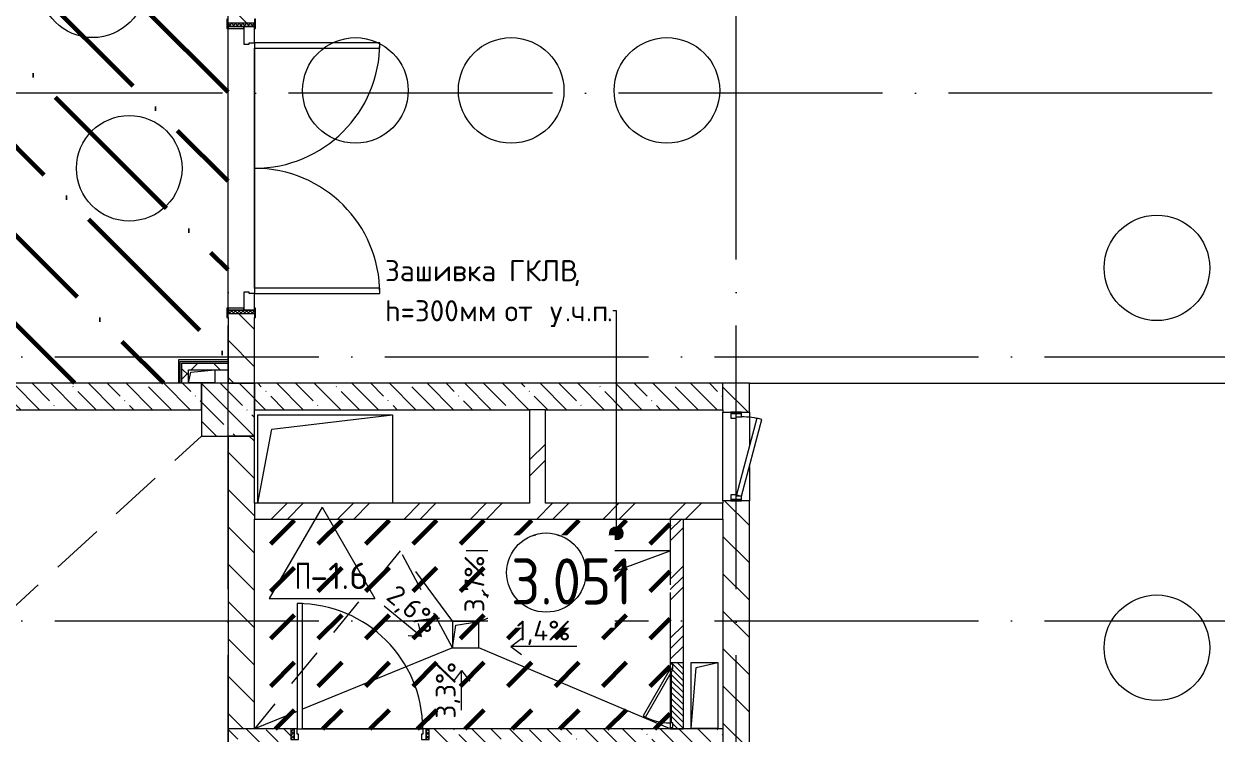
# Model space of a CAD drawing. Header units: millimetres. Extents: x -68946 to 288321, y -402657 to 324925.
# Drawn here: x 163006 to 172047, y -215891 to -210506 of the extents above; entities that cross this region are included whole.
import ezdxf

# ---------------------------------------------------------------- set-up
doc = ezdxf.new("R2010")
doc.units = ezdxf.units.MM
for name, pattern in [('ADSK_Линия сетки', [2500, 2000, -250, 0, -250]), ('ADSK_Невидимые', [500, 300, -200]), ('Штриховая', [600, 400, -200])]:
    doc.linetypes.add(name, pattern=pattern)
for name, color, linetype, lineweight in [('3.4) ПТ-2.15    4 вып', 200, 'Continuous', 60), ('4.3.1) Обесп. пов.-ти ЧНП-8', 152, 'Continuous', 60), ('A-AREA-____-IDEN', 250, 'Continuous', 9), ('A-DETL-____-HDLN', 90, 'ADSK_Невидимые', 9), ('A-DETL-____-OTLN', 250, 'Continuous', 5), ('A-DETL-GENF-OTLN', 250, 'Continuous', 5), ('A-DOOR-____-IDEN', 31, 'Continuous', 9), ('A-DOOR-____-MCUT', 250, 'Continuous', 5), ('A-DOOR-____-OTLN', 250, 'Continuous', 5), ('A-DOOR-FRAM-MCUT', 31, 'Continuous', 5), ('A-DOOR-FRAM-OTLN', 31, 'Continuous', 5), ('A-FLOR-____-IDEN', 11, 'Continuous', 9), ('A-FLOR-____-OTLN', 192, 'Continuous', 9), ('A-GENM-____-MCUT', 250, 'Continuous', 25), ('A-GENM-____-OTLN', 250, 'Continuous', 9), ('A-GLAZ-____-OTLN', 250, 'Continuous', 5), ('A-WALL-____-MCUT', 250, 'Continuous', 13), ('A-WALL-____-PATT', 250, 'Continuous', 13), ('A-WALL-FNSH-MCUT', 250, 'Continuous', 13), ('G-____-____-DIMS', 250, 'Continuous', 9), ('G-____-____-TEXT', 250, 'Continuous', 9), ('I-WALL-____-OTLN', 250, 'Continuous', 9), ('S-COLS-____-MCUT', 250, 'Continuous', 25), ('S-COLS-____-OTLN', 250, 'Continuous', 9), ('S-GRID-____-OTLN', 250, 'Continuous', 9)]:
    doc.layers.add(name, color=color, linetype=linetype, lineweight=lineweight)
doc.styles.add('ISOCPEUR_1', font='isocpeur.ttf', dxfattribs={"width": 0.9, "height": 250})
doc.styles.add('ISOCPEUR_2', font='isocpeur.ttf', dxfattribs={"height": 160})
doc.styles.add('ISOCPEUR_3', font='isocpeur.ttf', dxfattribs={"height": 250})
doc.styles.add('ISOCPEUR_5', font='isocpeur.ttf', dxfattribs={"height": 8})
pattern_1 = [(135, (28052.9, -258555.93), (-141.42136, -141.42136), [])]
pattern_2 = [(45, (28052.9, -258555.93), (-251.4472, 251.4472), []), (45, (28052.9, -258174.93), (-251.4472, 251.4472), [])]
pattern_3 = [(135, (28052.9, -258555.93), (-142.5612, -142.5612), []), (135, (28195.47, -258555.93), (-142.5612, -142.5612), [252.016, -50.403, 3.353, -47.05])]
pattern_4 = [(45, (28052.9, -258555.93), (-141.42136, 141.42136), []), (135, (28052.9, -258555.93), (-141.42136, -141.42136), [])]

# ---------------------------------------------------------------- blocks, each defined once
blk = doc.blocks.new('Дверь_СКБ_2Ст_Внутренняя1 - Н_ВВ-10_2_2200x2600h_Фрамуга сверху 2 EIW 15-42979487-АР1_Маркировочный план 3 этажа секция 2_3')
at = {"layer": 'A-DOOR-____-OTLN'}
h = blk.add_hatch(dxfattribs=at)
h.set_pattern_fill('FP_12', color=256, style=0, pattern_type=2)
h.set_pattern_definition([(135, (1201.41, 164.685), (-14.1421, -14.1421), []), (225, (1201.41, 164.685), (14.1421, -14.1421), [])])
h.paths.add_polyline_path([(1112.5, -100), (1112.5, 100), (1087.5, 100), (1087.5, -100)])
at = {"layer": 'A-DOOR-FRAM-OTLN'}
h = blk.add_hatch(dxfattribs=at)
h.set_pattern_fill('FP_13', color=256, style=0, pattern_type=2)
h.set_pattern_definition([(45, (-921.384, 164.685), (-14.1421, 14.1421), []), (135, (-921.384, 164.685), (-14.1421, -14.1421), [])])
h.paths.add_polyline_path([(-1062.5, 93.9), (-1062.5, 100), (-1087.5, 100), (-1087.5, -100), (-1062.5, -100), (-1062.5, 60)])
at = {"layer": 'A-DOOR-____-MCUT'}
for p, q in [((-937.5, 1050), (-937.5, 100)), ((-897.5, 1050), (-937.5, 1050)), ((-897.5, 100), (-897.5, 1050)), ((962.5, 1050), (922.5, 1050)), ((922.5, 1050), (922.5, 100)), ((962.5, 100), (962.5, 1050)), ((-937.5, 100), (-897.5, 100)), ((922.5, 100), (962.5, 100))]:
    blk.add_line(p, q, dxfattribs=at)
at = {"layer": 'A-DOOR-____-OTLN'}
for centre, start, end in [((-937.5, 100), 0, 90), ((962.5, 100), 90, 180)]:
    blk.add_arc(centre, 950, start, end, dxfattribs=at)
at = {"layer": 'A-DOOR-FRAM-MCUT'}
for p, q in [((-1047.5, 108), (-1117.5, 108)), ((-1117.5, 108), (-1117.5, 100)), ((-1117.5, 100), (-1047.5, 100)), ((-1062.5, 100), (-1087.5, 100)), ((-1087.5, 100), (-1087.5, -100)), ((-937.5, 100), (-1062.5, 100)), ((-1062.5, 100), (-1062.5, 20)), ((-1062.5, -100), (-1062.5, 100)), ((-1047.5, 100), (-1062.5, 100)), ((-1062.5, 100), (-1062.5, 99)), ((-1062.5, 99), (-1047.5, 99)), ((-1047.5, 100), (-1047.5, 108)), ((-1047.5, 99), (-1047.5, 100)), ((-937.5, 60), (-937.5, 100)), ((962.5, 100), (962.5, 60)), ((1087.5, 100), (962.5, 100)), ((1142.5, 108), (1072.5, 108)), ((1072.5, 108), (1072.5, 100)), ((1087.5, 100), (1072.5, 100)), ((1072.5, 100), (1072.5, 99)), ((1072.5, 100), (1142.5, 100)), ((1072.5, 99), (1087.5, 99)), ((1087.5, 20), (1087.5, 100)), ((1112.5, 100), (1087.5, 100)), ((1087.5, 100), (1087.5, -100)), ((1087.5, 99), (1087.5, 100)), ((1112.5, -100), (1112.5, 100)), ((1142.5, 100), (1142.5, 108)), ((-1062.5, 20), (-927.5, 20)), ((-1047.5, 20), (-1062.5, 20)), ((-1062.5, 20), (-1062.5, -100)), ((-1047.5, -100), (-1047.5, 20)), ((-927.5, 60), (-937.5, 60)), ((-927.5, 20), (-927.5, 60)), ((962.5, 60), (952.5, 60)), ((952.5, 60), (952.5, 20)), ((952.5, 20), (1087.5, 20)), ((1087.5, 20), (1072.5, 20)), ((1072.5, 20), (1072.5, -100)), ((1087.5, -100), (1087.5, 20)), ((-1047.5, -100), (-1117.5, -100)), ((-1117.5, -100), (-1117.5, -108)), ((-1117.5, -108), (-1047.5, -108)), ((-1087.5, -100), (-1062.5, -100)), ((-1062.5, -100), (-1047.5, -100)), ((-1047.5, -108), (-1047.5, -100)), ((1072.5, -100), (1087.5, -100)), ((1142.5, -100), (1072.5, -100)), ((1072.5, -100), (1072.5, -108)), ((1072.5, -108), (1142.5, -108)), ((1087.5, -100), (1112.5, -100)), ((1142.5, -108), (1142.5, -100))]:
    blk.add_line(p, q, dxfattribs=at)
blk = doc.blocks.new('Дверь_СКБ_1Ст - Д-19п_1050x2100h_С_У персонала_ ПУИ-39094330-АР1_Маркировочный план 3 этажа секция 2_3')
at = {"layer": 'A-DOOR-____-OTLN'}
h = blk.add_hatch(dxfattribs=at)
h.set_pattern_fill('FP_36', color=256, style=0, pattern_type=2)
h.set_pattern_definition([(135, (1776.41, 164.685), (-14.14214, -14.14214), []), (225, (1776.41, 164.685), (14.14214, -14.14214), [])])
h.paths.add_polyline_path([(512.5, 20), (537.5, 20), (537.5, 100), (512.5, 100)])
at = {"layer": 'A-DOOR-FRAM-OTLN'}
h = blk.add_hatch(dxfattribs=at)
h.set_pattern_fill('FP_37', color=256, style=0, pattern_type=2)
h.set_pattern_definition([(45, (-346.384, 164.685), (-14.1421, 14.1421), []), (135, (-346.384, 164.685), (-14.1421, -14.1421), [])])
h.paths.add_polyline_path([(-512.5, 20), (-487.5, 20), (-487.5, 100), (-512.5, 100)])
at = {"layer": 'A-DOOR-____-MCUT'}
for p, q in [((-462.5, 1050), (-462.5, 100)), ((-422.5, 1050), (-462.5, 1050)), ((-422.5, 100), (-422.5, 1050)), ((-462.5, 100), (-422.5, 100))]:
    blk.add_line(p, q, dxfattribs=at)
at = {"layer": 'A-DOOR-____-OTLN'}
blk.add_arc((-462.5, 100), 950, 360, 90, dxfattribs=at)
at = {"layer": 'A-DOOR-FRAM-MCUT'}
for p, q in [((-487.5, 100), (-512.5, 100)), ((-512.5, 100), (-512.5, 20)), ((-462.5, 100), (-487.5, 100)), ((-487.5, 100), (-487.5, 20)), ((-487.5, 20), (-487.5, 100)), ((-462.5, 60), (-462.5, 100)), ((487.5, 100), (487.5, 60)), ((512.5, 100), (487.5, 100)), ((512.5, 20), (512.5, 100)), ((537.5, 100), (512.5, 100)), ((512.5, 100), (512.5, 20)), ((537.5, 20), (537.5, 100)), ((-512.5, 20), (-487.5, 20)), ((-487.5, 20), (-452.5, 20)), ((-452.5, 60), (-462.5, 60)), ((-452.5, 20), (-452.5, 60)), ((487.5, 60), (477.5, 60)), ((477.5, 60), (477.5, 20)), ((477.5, 20), (512.5, 20)), ((512.5, 20), (537.5, 20))]:
    blk.add_line(p, q, dxfattribs=at)
blk = doc.blocks.new('_Wn_-As_OpeningMEP_floor__Rectangular - _Wn_-As_OpeningMEP_floor__Rectangular-37748893-АР1_Маркировочный план 3 этажа секция 2_3')
at = {"layer": 'A-DETL-GENF-OTLN', "lineweight": 5}
for p, q in [((-402, 277), (510, 385)), ((-510, -285), (-402, 277))]:
    blk.add_line(p, q, dxfattribs=at)
blk = doc.blocks.new('_Wn_-As_OpeningMEP_floor__Rectangular - _Wn_-As_OpeningMEP_floor__Rectangular-35307840-АР1_Маркировочный план 3 этажа секция 2_3')
at = {"layer": 'A-DETL-GENF-OTLN', "lineweight": 5}
for p, q in [((-82.3, 82.3), (100, 100)), ((-100, 0), (-82.3, 82.3))]:
    blk.add_line(p, q, dxfattribs=at)
blk = doc.blocks.new('_Wn_-As_OpeningMEP_floor__Rectangular - _Wn_-As_OpeningMEP_floor__Rectangular-32466846-АР1_Маркировочный план 3 этажа секция 2_3')
at = {"layer": 'A-DETL-GENF-OTLN', "lineweight": 5}
for p, q in [((-62.2, 262.2), (100, 300)), ((-100, -200), (-62.2, 262.2))]:
    blk.add_line(p, q, dxfattribs=at)
blk = doc.blocks.new('_Wn_-As_OpeningMEP_floor__Rectangular - _Wn_-As_OpeningMEP_floor__Rectangular-32466825-АР1_Маркировочный план 3 этажа секция 2_3')
at = {"layer": 'A-DETL-GENF-OTLN', "lineweight": 5}
for p, q in [((-100, -50), (-73.2, 123.2)), ((-73.2, 123.2), (100, 150))]:
    blk.add_line(p, q, dxfattribs=at)
blk = doc.blocks.new('Дверь_СКБ_1Ст_Внутренняя1 - Н_Д-7л_670x1875h_Технический шкаф ЭОМ и СС-42409385-АР1_Маркировочный план 3 этажа секция 2_3')
at = {"layer": 'A-DOOR-____-OTLN'}
h = blk.add_hatch(dxfattribs=at)
h.set_pattern_fill('FP_145', color=256, style=0, pattern_type=2)
h.set_pattern_definition([(135, (1951.41, 164.685), (-14.14214, -14.14214), []), (225, (1951.41, 164.685), (14.14214, -14.14214), [])])
h.paths.add_polyline_path([(347.5, -40), (347.5, 40), (337.5, 40), (337.5, -40)])
at = {"layer": 'A-DOOR-FRAM-OTLN'}
h = blk.add_hatch(dxfattribs=at)
h.set_pattern_fill('FP_146', color=256, style=0, pattern_type=2)
h.set_pattern_definition([(45, (-171.384, 164.685), (-14.1421, 14.1421), []), (135, (-171.384, 164.685), (-14.1421, -14.1421), [])])
h.paths.add_polyline_path([(-312.5, -40), (-312.5, 40), (-322.5, 40), (-322.5, -40)])
at = {"layer": 'A-DOOR-____-MCUT'}
for p, q in [((-267.1, 195.3), (-277.4, 156.7)), ((312.5, 40), (-267.1, 195.3)), ((-277.4, 156.7), (302.1, 1.4)), ((302.1, 1.4), (312.5, 40))]:
    blk.add_line(p, q, dxfattribs=at)
at = {"layer": 'A-DOOR-____-OTLN'}
blk.add_arc((312.5, 40), 600, 165, 180, dxfattribs=at)
at = {"layer": 'A-DOOR-FRAM-MCUT'}
for p, q in [((-312.5, 40), (-322.5, 40)), ((-322.5, 40), (-322.5, -40)), ((-287.5, 40), (-312.5, 40)), ((-312.5, 40), (-312.5, -40)), ((-312.5, -40), (-312.5, 40)), ((-287.5, 0), (-287.5, 40)), ((-277.5, 0), (-287.5, 0)), ((-277.5, -40), (-277.5, 0)), ((312.5, 0), (302.5, 0)), ((302.5, 0), (302.5, -40)), ((312.5, 40), (312.5, 0)), ((337.5, 40), (312.5, 40)), ((337.5, -40), (337.5, 40)), ((347.5, 40), (337.5, 40)), ((337.5, 40), (337.5, -40)), ((347.5, -40), (347.5, 40)), ((-322.5, -40), (-312.5, -40)), ((-312.5, -40), (-277.5, -40)), ((302.5, -40), (337.5, -40)), ((337.5, -40), (347.5, -40))]:
    blk.add_line(p, q, dxfattribs=at)
blk = doc.blocks.new('АР_Люк - ЛРС_ВК_500х400_наружный_NCS S 1000-N-V203-АР1_Маркировочный план 3 этажа секция 2_3')
at = {"layer": 'A-DOOR-____-OTLN'}
h = blk.add_hatch(dxfattribs=at)
h.set_pattern_fill('FP_144', color=256, style=0, pattern_type=2)
h.set_pattern_definition([(45, (125, 0), (-22.6274, 22.6274), [])])
h.paths.add_polyline_path([(-125, 43), (-125, -50), (375, -50), (375, 50), (365, 50), (365, 30), (330, 30), (330, 50), (320, 32.7), (290, 50), (-125, 50)])
h.paths.add_polyline_path([(-115, 40), (-80, 40), (-80, 30), (-115, 30)])
h.paths.add_polyline_path([(-90, 43), (-80, 43), (-80, 41)])
h.paths.add_polyline_path([(-115, 43), (-115, 48), (-90, 43)])
at = {"layer": 'A-DETL-GENF-OTLN', "lineweight": 5}
for p, q in [((375, 50), (-125, 50)), ((-125, 50), (-125, -50)), ((375, -50), (375, 50)), ((-125, -50), (375, -50))]:
    blk.add_line(p, q, dxfattribs=at)
at = {"layer": 'A-DOOR-____-MCUT', "lineweight": 5}
for p, q in [((-25.1, 255), (-35.1, 237.7)), ((-35.1, 237.7), (320, 32.7)), ((330, 50), (-25.1, 255)), ((-80, 50), (-115, 50)), ((-115, 50), (-115, 30)), ((-115, 30), (-80, 30)), ((-80, 30), (-80, 50)), ((320, 32.7), (330, 50)), ((365, 50), (330, 50)), ((330, 50), (330, 30)), ((330, 30), (365, 30)), ((365, 30), (365, 50))]:
    blk.add_line(p, q, dxfattribs=at)
blk.add_arc((330, 50), 410, 150, 180, dxfattribs=at)
at = {"layer": 'A-DOOR-____-OTLN'}
blk.add_line((330, 50), (-25.1, 255), dxfattribs=at)
blk = doc.blocks.new('ASML_АР_Отделка Люка - ВО Отделка люков_Грунтовка 0_Шпатлевка 0_Окраска 0_0-42722003-АР1_Маркировочный план 3 этажа секция 2_3')
at = {"layer": 'A-GENM-____-MCUT', "lineweight": 5}
for p, q in [((-240, 3), (-250, 3)), ((-250, 3), (-250, 0)), ((177.1, 3), (-205, 3)), ((205, 3), (201, 3)), ((250, 3), (240, 3)), ((250, 0), (250, 3)), ((-250, 0), (-240, 0)), ((-205, 0), (182.3, 0)), ((199.2, 0), (205, 0)), ((240, 0), (250, 0))]:
    blk.add_line(p, q, dxfattribs=at)
blk = doc.blocks.new('AAR_СКБ_Марка_Помещения_мал - Номер-28977439-АР1_Маркировочный план 3 этажа секция 2_3')
at = {"layer": 'A-AREA-____-IDEN'}
blk.add_circle((-0.028, 0), 3, dxfattribs=at)
blk = doc.blocks.new('AAR_СКБ_Марка_Перекрытия - Марка пола-17325028-АР1_Маркировочный план 3 этажа секция 2_3')
at = {"layer": 'A-FLOR-____-IDEN'}
for p, q in [((0, 6.932), (-4.002, 0)), ((0, 6.932), (4.002, 0)), ((-4.002, 0), (4.002, 0))]:
    blk.add_line(p, q, dxfattribs=at)
blk = doc.blocks.new('ADSK_Марка_Дверь - Типоразмер_ADSK_Марка-30565456-АР1_Маркировочный план 3 этажа секция 2_3')
at = {"layer": 'A-DOOR-____-IDEN'}
blk.add_circle((0, 0), 4, dxfattribs=at)

msp = doc.modelspace()

# ---------------------------------------------------------------- hatches: boundary and pattern name
at = {"layer": '3.4) ПТ-2.15    4 вып'}
h = msp.add_hatch(dxfattribs=at)
h.set_pattern_fill('ANSI36', color=256, scale=150, angle=90)
h.paths.add_polyline_path([(146752.9057, -213230.9286), (164552.8838, -213230.9286), (164552.8838, -209505.928), (160552.9067, -209505.928), (160552.9067, -206105.926), (157422.885, -206105.926), (157422.885, -209505.928), (137152.9516, -209505.928), (137152.9516, -213230.9286), (137152.9057, -222580.9286), (146752.9057, -222580.9286)])
at = {"layer": '4.3.1) Обесп. пов.-ти ЧНП-8'}
h = msp.add_hatch(dxfattribs=at)
h.set_pattern_fill('DASH', color=256, scale=80, angle=45)
h.paths.add_polyline_path([(167902.9057, -214260.9286), (164752.9086, -214260.9286), (164752.9086, -215850.928), (167902.9057, -215850.928)])
at = {"layer": 'A-WALL-____-PATT', "lineweight": 15}
h = msp.add_hatch(dxfattribs=at)
h.set_pattern_fill('FP_1', color=256, style=0, pattern_type=2)
h.set_pattern_definition(pattern_1)
h.paths.add_polyline_path([(164728.2838, -213230.9602), (164752.9057, -213230.9602), (164752.9057, -212700.9292), (164552.9057, -212700.9292), (164552.9057, -213230.9602), (164632.9057, -213230.9602)])
h.paths.add_polyline_path([(164552.9057, -210500.9292), (164752.9057, -210500.9292), (164751.9057, -208660.928), (164552.9057, -208660.928), (164552.9057, -210470.9292)])
h = msp.add_hatch(dxfattribs=at)
h.set_pattern_fill('FP_52', color=256, style=0, pattern_type=2)
h.set_pattern_definition(pattern_4)
h.paths.add_polyline_path([(164202.8838, -213230.9602), (164252.8838, -213230.9602), (164252.8838, -213078.4286), (164202.8838, -213078.4286), (164202.8838, -213229.0139)])
h = msp.add_hatch(dxfattribs=at)
h.set_pattern_fill('FP_52', color=256, style=0, pattern_type=2)
h.set_pattern_definition(pattern_4)
h.paths.add_polyline_path([(164452.8838, -213128.4286), (164552.9057, -213128.4286), (164552.9057, -213078.4286), (164252.8838, -213078.4286), (164252.8838, -213128.4286), (164390.383, -213128.4286)])
h = msp.add_hatch(dxfattribs=at)
h.set_pattern_fill('FP_19', color=256, style=0, pattern_type=2)
h.set_pattern_definition(pattern_3)
h.paths.add_polyline_path([(164752.8838, -213430.9602), (168302.9057, -213430.9602), (168302.9057, -213230.9602), (164752.8838, -213230.9602)])
h.paths.add_polyline_path([(164352.8838, -213430.9602), (164352.8838, -213230.9602), (159002.8838, -213230.9602), (159002.8838, -213430.9602), (164252.8838, -213430.9602)])
h.paths.add_polyline_path([(153012.8838, -213430.9602), (158502.8838, -213430.9602), (158502.8838, -213230.9602), (153012.8838, -213230.9602), (153012.8838, -213360.0158)])
h = msp.add_hatch(dxfattribs=at)
h.set_pattern_fill('FP_1', color=256, style=0, pattern_type=2)
h.set_pattern_definition(pattern_1)
h.paths.add_polyline_path([(168502.9057, -221000.7777), (168502.9057, -220195.9296), (168302.9057, -220195.9296), (168302.9057, -221000.7777), (168445.192, -221000.7777)])
h.paths.add_polyline_path([(168302.9057, -219095.9296), (168502.9057, -219095.9296), (168502.9057, -214120.9602), (168302.9057, -214120.9602), (168302.9057, -219065.9296)])
h.paths.add_polyline_path([(168302.9057, -213450.9602), (168502.9057, -213450.9602), (168502.9057, -213230.9602), (168302.9057, -213230.9602), (168302.9057, -213430.9602)])
h = msp.add_hatch(dxfattribs=at)
h.set_pattern_fill('FP_2', color=256, style=0, pattern_type=2)
h.set_pattern_definition(pattern_2)
h.paths.add_polyline_path([(166837.9057, -214140.9286), (166957.9057, -214140.9286), (166957.9057, -213430.9602), (166837.9057, -213430.9602), (166837.9057, -214130.2223)])
h = msp.add_hatch(dxfattribs=at)
h.set_pattern_fill('FP_1', color=256, style=0, pattern_type=2)
h.set_pattern_definition(pattern_1)
h.paths.add_polyline_path([(164552.9057, -215850.928), (164752.9057, -215850.928), (164752.9057, -213630.9286), (164552.9057, -213630.9286), (164552.9057, -214575.0586)])
h = msp.add_hatch(dxfattribs=at)
h.set_pattern_fill('FP_2', color=256, style=0, pattern_type=2)
h.set_pattern_definition(pattern_2)
h.paths.add_polyline_path([(168302.9057, -214260.9286), (168302.9057, -214140.9286), (164752.9057, -214140.9286), (164752.9057, -214260.9286), (168287.3432, -214260.9286)])
h = msp.add_hatch(dxfattribs=at)
h.set_pattern_fill('FP_11', color=256, style=0, pattern_type=2)
h.set_pattern_definition([(45, (28052.9, -258555.93), (-224.5064, 224.5064), []), (45, (28132.28, -258555.93), (0, 449.0128), []), (45, (27973.53, -258555.93), (0, 449.0128), [])])
h.paths.add_polyline_path([(167909.9057, -215350.928), (168002.9057, -215350.928), (168002.9057, -214260.9286), (167902.9057, -214260.9286), (167902.9057, -215350.928)])
h = msp.add_hatch(dxfattribs=at)
h.set_pattern_fill('FP_19', color=256, style=0, pattern_type=2)
h.set_pattern_definition(pattern_3)
h.paths.add_polyline_path([(168262.8838, -216050.928), (168302.9057, -216050.928), (168302.9057, -215850.928), (166077.9057, -215850.9292), (166077.9057, -216050.928), (168227.8838, -216050.928)])
h.paths.add_polyline_path([(165027.9057, -216050.928), (165027.9057, -215850.928), (164552.9057, -215850.928), (164552.9057, -216050.928), (164997.9057, -216050.928)])
at = {"layer": 'G-____-____-TEXT'}
h = msp.add_hatch(color=130, dxfattribs=at)
edge = h.paths.add_edge_path()
edge.add_arc((167494.9462, -214368.1111), 50, 0, 360)
at = {"layer": 'S-COLS-____-OTLN', "lineweight": 5}
h = msp.add_hatch(dxfattribs=at)
h.set_pattern_fill('FP_19', color=256, style=0, pattern_type=2)
h.set_pattern_definition(pattern_3)
h.paths.add_polyline_path([(164552.9057, -213630.9286), (164752.8838, -213630.9286), (164752.8207, -213230.9602), (164352.8838, -213230.9602), (164352.8838, -213630.9286)])

# ---------------------------------------------------------------- linework, layer by layer
at = {"layer": 'A-DETL-____-HDLN'}
for p, q in [((165857.8789, -214500.9286), (164752.9057, -215850.9292)), ((166252.8838, -215237.5262), (165857.8789, -214500.9286))]:
    msp.add_line(p, q, dxfattribs=at)
at = {"layer": 'A-DETL-____-OTLN', "linetype": 'Штриховая'}
msp.add_line((148190.9057, -228372.9282), (164352.8609, -213630.8964), dxfattribs=at)
at = {"layer": 'A-FLOR-____-OTLN', "lineweight": 5}
for p, q in [((164752.9057, -212510.9292), (164752.9057, -210690.9292)), ((164452.8838, -213128.4286), (164452.8838, -213228.4286)), ((164452.8838, -213228.4286), (164252.8838, -213228.4286)), ((168502.9057, -213230.9602), (173103.0569, -213230.9602)), ((164777.9057, -214140.9286), (164777.9057, -213470.9286)), ((164777.9057, -213470.9286), (165797.9057, -213470.9286)), ((165797.9057, -213470.9286), (165797.9057, -214140.9286)), ((167902.9057, -214500.9286), (166357.8789, -214500.9286)), ((166452.8838, -215037.5262), (166252.8838, -215037.5262)), ((166252.8838, -215037.5262), (166252.8838, -215237.5262)), ((166452.8838, -215237.5262), (166452.8838, -215037.5262)), ((166252.8838, -215237.5262), (166452.8838, -215237.5262)), ((168062.8838, -215848.4286), (168062.8838, -215348.4286)), ((168062.8838, -215348.4286), (168262.8838, -215348.4286)), ((168262.8838, -215348.4286), (168262.8838, -215848.4286)), ((166027.9057, -215850.9292), (165117.9057, -215850.9292)), ((168262.8838, -215848.4286), (168062.8838, -215848.4286))]:
    msp.add_line(p, q, dxfattribs=at)
at = {"layer": 'A-FLOR-____-OTLN'}
for p, q in [((166452.8838, -215037.5262), (167902.9057, -214500.9286)), ((165972.9629, -214657.2654), (166252.8838, -215037.5262)), ((166252.8838, -215237.5262), (165117.9057, -215701.6656)), ((167902.9029, -215850.928), (166452.8838, -215237.5262)), ((165077.9057, -215718.0233), (164752.9086, -215850.928))]:
    msp.add_line(p, q, dxfattribs=at)
at = {"layer": 'A-WALL-____-MCUT', "color": 7, "lineweight": 15}
for p, q in [((164552.9057, -212730.9292), (164552.9057, -213230.9602)), ((164752.9057, -213230.9602), (164752.9057, -212730.9292)), ((164202.8838, -213230.9602), (164202.8838, -213078.4286)), ((164202.8838, -213078.4286), (164552.9057, -213078.4286)), ((164252.8838, -213230.9602), (164252.8838, -213128.4286)), ((164252.8838, -213128.4286), (164552.9057, -213128.4286)), ((164552.9057, -213230.9602), (164752.8838, -213230.9602)), ((168502.9057, -213230.9602), (168302.9057, -213230.9602)), ((168502.9057, -213450.9602), (168502.9057, -213230.9602)), ((166837.9057, -213430.9602), (166837.9057, -214140.9286)), ((166957.9057, -214140.9286), (166957.9057, -213430.9602)), ((168302.9057, -213430.9602), (168302.9057, -213450.9602)), ((168302.9057, -213450.9602), (168362.9057, -213450.9602)), ((168442.9057, -213450.9602), (168502.9057, -213450.9602)), ((164552.9057, -213630.9286), (164552.9057, -215850.928)), ((164752.9057, -213630.9286), (164552.9057, -213630.9286)), ((164752.9057, -214140.9286), (164752.9057, -213630.9286)), ((166837.9057, -214140.9286), (164752.9057, -214140.9286)), ((168302.9057, -214140.9286), (166957.9057, -214140.9286)), ((168302.9057, -214120.9602), (168302.9057, -214140.9286)), ((168362.9057, -214120.9602), (168302.9057, -214120.9602)), ((168502.9057, -214120.9602), (168442.9057, -214120.9602)), ((168502.9057, -219065.9296), (168502.9057, -214120.9602)), ((164752.9057, -215850.928), (164752.9057, -214260.9286)), ((164752.9057, -214260.9286), (168302.9057, -214260.9286)), ((167902.9057, -214260.9286), (167902.9057, -214758.4297)), ((168002.9057, -215850.928), (168002.9057, -214260.9286)), ((168302.9057, -214260.9286), (168302.9057, -219065.9296)), ((167902.9057, -214818.2861), (167902.9057, -215360.928)), ((167902.9057, -215435.928), (167902.9057, -215805.928)), ((167902.9057, -215840.928), (167902.9057, -215850.928))]:
    msp.add_line(p, q, dxfattribs=at)
at = {"layer": 'A-WALL-____-MCUT', "lineweight": 15}
for p, q in [((164190.3838, -213230.9602), (164190.3838, -213065.9286)), ((164190.3838, -213065.9286), (164552.9057, -213065.9286)), ((164352.8838, -213430.9602), (164352.8838, -213230.9602)), ((164752.8838, -213230.9602), (164752.8838, -213430.9602)), ((166957.9057, -213430.9602), (166837.9057, -213430.9602)), ((164752.9057, -214140.9286), (164752.9057, -214260.9286)), ((168302.9057, -214260.9286), (168302.9057, -214140.9286))]:
    msp.add_line(p, q, dxfattribs=at)
at = {"layer": 'A-WALL-____-MCUT', "color": 250, "lineweight": 15}
for p, q in [((164352.8838, -213230.9602), (159002.8838, -213230.9602)), ((168302.9057, -213230.9602), (164752.8838, -213230.9602)), ((168302.9057, -213430.9602), (168302.9057, -213230.9602)), ((159002.8838, -213430.9602), (164352.8838, -213430.9602)), ((164752.8838, -213430.9602), (166837.9057, -213430.9602)), ((166957.9057, -213430.9602), (168302.9057, -213430.9602)), ((165027.9057, -215850.928), (164552.9057, -215850.928)), ((164552.9057, -215850.928), (164552.9057, -216050.928)), ((167909.9057, -215850.928), (166077.9057, -215850.928)), ((168304.9057, -215850.928), (167912.9057, -215850.928)), ((168304.9057, -216050.928), (168304.9057, -215850.928))]:
    msp.add_line(p, q, dxfattribs=at)
at = {"layer": 'A-WALL-FNSH-MCUT', "lineweight": 15}
for p, q in [((164177.8838, -213053.4286), (164177.8838, -213230.9602)), ((164552.9057, -213053.4286), (164177.8838, -213053.4286))]:
    msp.add_line(p, q, dxfattribs=at)
at = {"layer": 'G-____-____-DIMS'}
for p, q in [((166540.4631, -214628.28), (166540.4631, -214877.6354)), ((166540.4631, -214877.6354), (166479.0769, -214797.6354)), ((166540.4631, -214877.6354), (166601.8492, -214797.6354)), ((165736.2919, -214918.1556), (166019.0161, -215149.5649)), ((166019.0161, -215149.5649), (165995.9902, -215051.3912)), ((166019.0161, -215149.5649), (165918.2281, -215146.397)), ((166696.3102, -215226.7329), (166776.3102, -215165.3467)), ((166696.3102, -215226.7329), (166776.3102, -215288.1191)), ((167195.021, -215226.7329), (166696.3102, -215226.7329)), ((166322.8843, -215409.5435), (166261.4981, -215489.5435)), ((166322.8843, -215409.5435), (166384.2704, -215489.5435)), ((166322.8843, -215710.2779), (166322.8843, -215409.5435))]:
    msp.add_line(p, q, dxfattribs=at)
at = {"layer": 'G-____-____-TEXT', "color": 130}
for p, q in [((167475.1934, -212681.26), (167468.5996, -212681.26)), ((167494.9462, -212681.26), (167475.1934, -212681.26)), ((167494.9462, -214368.1111), (167494.9462, -212681.26))]:
    msp.add_line(p, q, dxfattribs=at)
msp.add_circle((167494.9462, -214368.1111), 50, dxfattribs=at)
at = {"layer": 'I-WALL-____-OTLN', "lineweight": 15}
for p, q in [((164552.9057, -212660.9292), (164552.9057, -210540.9292)), ((164752.9057, -210690.9292), (164752.9057, -212510.9292)), ((168302.9057, -214120.9602), (168302.9057, -213450.9602)), ((168502.9057, -213450.9602), (168502.9057, -213707.489)), ((168502.9057, -213862.0371), (168502.9057, -214120.9602)), ((164777.9057, -214137.9292), (165797.9057, -214137.9292)), ((165117.9057, -215850.928), (166027.9057, -215850.928))]:
    msp.add_line(p, q, dxfattribs=at)
at = {"layer": 'S-COLS-____-MCUT', "lineweight": 5}
for p, q in [((164752.8838, -213230.9286), (164352.8838, -213230.9286)), ((164352.8838, -213430.9602), (164352.8838, -213630.9286)), ((164752.8838, -213630.9286), (164752.8838, -213430.9602)), ((164352.8838, -213630.9286), (164752.8838, -213630.9286))]:
    msp.add_line(p, q, dxfattribs=at)
at = {"layer": 'S-COLS-____-OTLN', "lineweight": 5}
for p, q in [((164352.8838, -213230.9286), (164352.8838, -213430.9602)), ((164752.8838, -213430.9602), (164752.8838, -213230.9286))]:
    msp.add_line(p, q, dxfattribs=at)
at = {"layer": 'S-GRID-____-OTLN', "linetype": 'ADSK_Линия сетки'}
for p, q in [((164552.9057, -262294.7685), (164552.9057, -197353.9241)), ((168402.9057, -262294.7685), (168402.9057, -197353.9241)), ((184510.8783, -211030.9286), (127372.9057, -211030.9286)), ((93236.8325, -213030.9286), (184510.8783, -213030.9286)), ((93236.8325, -215030.9286), (184856.9445, -215030.9286))]:
    msp.add_line(p, q, dxfattribs=at)

# ---------------------------------------------------------------- block references
at = {"layer": 'A-DOOR-____-IDEN', "xscale": 99.99999999999993, "yscale": 99.99999999999993, "zscale": 99.99999999999993}
for p in [(163527.8838, -210210.428), (165517.9057, -211010.428), (166697.9057, -211010.428), (167877.9057, -211010.428), (163804.3392, -211600.9292), (171590.6529, -212355.9296), (171590.6529, -215235.9299)]:
    msp.add_blockref('ADSK_Марка_Дверь - Типоразмер_ADSK_Марка-30565456-АР1_Маркировочный план 3 этажа секция 2_3', p, dxfattribs=at)
at = {"layer": 'A-DOOR-____-OTLN'}
for name, p, rotation in [('Дверь_СКБ_2Ст_Внутренняя1 - Н_ВВ-10_2_2200x2600h_Фрамуга сверху 2 EIW 15-42979487-АР1_Маркировочный план 3 этажа секция 2_3', (164652.9057, -211588.4292), 270), ('Дверь_СКБ_1Ст_Внутренняя1 - Н_Д-7л_670x1875h_Технический шкаф ЭОМ и СС-42409385-АР1_Маркировочный план 3 этажа секция 2_3', (168402.9057, -213773.4602), 270), ('АР_Люк - ЛРС_ВК_500х400_наружный_NCS S 1000-N-V203-АР1_Маркировочный план 3 этажа секция 2_3', (167952.9057, -215725.928), 90)]:
    msp.add_blockref(name, p, dxfattribs=dict(at, rotation=rotation))
msp.add_blockref('Дверь_СКБ_1Ст - Д-19п_1050x2100h_С_У персонала_ ПУИ-39094330-АР1_Маркировочный план 3 этажа секция 2_3', (165540.4057, -215950.928), dxfattribs=at)
at = {"layer": 'A-FLOR-____-IDEN', "xscale": 99.99999999999993, "yscale": 99.99999999999993, "zscale": 99.99999999999993}
msp.add_blockref('AAR_СКБ_Марка_Перекрытия - Марка пола-17325028-АР1_Маркировочный план 3 этажа секция 2_3', (165265.0335, -214862.4242), dxfattribs=at)
at = {"layer": 'A-GENM-____-OTLN', "lineweight": 5, "rotation": 90}
msp.add_blockref('ASML_АР_Отделка Люка - ВО Отделка люков_Грунтовка 0_Шпатлевка 0_Окраска 0_0-42722003-АР1_Маркировочный план 3 этажа секция 2_3', (167912.9057, -215600.928), dxfattribs=at)
at = {"layer": 'A-GLAZ-____-OTLN'}
for name, p in [('_Wn_-As_OpeningMEP_floor__Rectangular - _Wn_-As_OpeningMEP_floor__Rectangular-35307840-АР1_Маркировочный план 3 этажа секция 2_3', (164352.8838, -213228.4286)), ('_Wn_-As_OpeningMEP_floor__Rectangular - _Wn_-As_OpeningMEP_floor__Rectangular-37748893-АР1_Маркировочный план 3 этажа секция 2_3', (165287.9057, -213855.9286)), ('_Wn_-As_OpeningMEP_floor__Rectangular - _Wn_-As_OpeningMEP_floor__Rectangular-32466825-АР1_Маркировочный план 3 этажа секция 2_3', (166352.8838, -215187.5262)), ('_Wn_-As_OpeningMEP_floor__Rectangular - _Wn_-As_OpeningMEP_floor__Rectangular-32466846-АР1_Маркировочный план 3 этажа секция 2_3', (168162.8838, -215648.4286))]:
    msp.add_blockref(name, p, dxfattribs=at)

# ---------------------------------------------------------------- texts
at = {"layer": 'A-FLOR-____-IDEN', "char_height": 200, "attachment_point": 1, "style": 'ISOCPEUR_2'}
for s, insert, width in [('\\fISOCPEUR|b0|i0|c204|p34|;\\W.7;П', (165059.7986, -214591.0384), 140.295312), ('-1.6', (165175.5538, -214591.0384), 381.60325)]:
    msp.add_mtext(s, dxfattribs=dict(at, insert=insert, width=width))
at = {"layer": 'G-____-____-DIMS', "char_height": 150, "width": 512.730909, "attachment_point": 1, "line_spacing_factor": 1.149209, "style": 'ISOCPEUR_3'}
for s, insert, rotation in [('3,7%', (166344.4947, -214966.5955), 90), ('2,6%', (165836.4564, -214746.8977), 320.69973412), ('3,3%', (166126.9159, -215773.5486), 90)]:
    msp.add_mtext(s, dxfattribs=dict(at, insert=insert, rotation=rotation))
at = {"layer": 'G-____-____-DIMS', "insert": (166739.4975, -215030.7645), "char_height": 150, "width": 494.803255, "attachment_point": 1, "line_spacing_factor": 1.149209, "style": 'ISOCPEUR_3'}
msp.add_mtext('1,4%', dxfattribs=at)
at = {"layer": 'G-____-____-TEXT', "color": 7, "char_height": 160, "attachment_point": 1, "style": 'ISOCPEUR_5'}
for s, insert, width in [('Зашивка', (165742.1934, -212296.9891), 1026.16), ('ГКЛВ', (166681.4642, -212296.9891), 593.24875), ('\\fISOCPEUR|b0|i0|c204|p34|;,', (167170.9434, -212296.9891), 64.135), ('h=300', (165742.1934, -212601.26), 681.434375), ('мм', (166304.433, -212601.26), 304.64125), ('от', (166648.3913, -212601.26), 304.64125), ('\\fISOCPEUR|b0|i0|c204|p34|;у', (166992.3496, -212601.26), 136.286875), ('\\fISOCPEUR|b0|i0|c204|p34|;ч', (167151.0996, -212601.26), 136.286875), ('\\fISOCPEUR|b0|i0|c204|p34|;п', (167309.8496, -212601.26), 136.286875), ('\\fISOCPEUR|b0|i0|c204|p34|;.', (167104.7976, -212601.26), 56.118125), ('\\fISOCPEUR|b0|i0|c204|p34|;.', (167263.5476, -212601.26), 56.118125), ('\\fISOCPEUR|b0|i0|c204|p34|;.', (167422.2976, -212601.26), 56.118125)]:
    msp.add_mtext(s, dxfattribs=dict(at, insert=insert, width=width))

# ---------------------------------------------------------------- next in the draw order: texts
at = {"layer": 'A-AREA-____-IDEN', "insert": (166697.0332, -214558.4382), "char_height": 350, "width": 609.2825, "attachment_point": 1, "style": 'ISOCPEUR_1', "bg_fill": 3, "box_fill_scale": 1.5, "bg_fill_color": 256, "bg_fill_transparency": 0}
msp.add_mtext('3.051', dxfattribs=at)

# ---------------------------------------------------------------- next in the draw order: block references
at = {"layer": 'A-AREA-____-IDEN', "xscale": 99.99999999999993, "yscale": 99.99999999999993, "zscale": 99.99999999999993}
msp.add_blockref('AAR_СКБ_Марка_Помещения_мал - Номер-28977439-АР1_Маркировочный план 3 этажа секция 2_3', (166966.5336, -214665.9238), dxfattribs=at)

doc.saveas('drawing.dxf')
